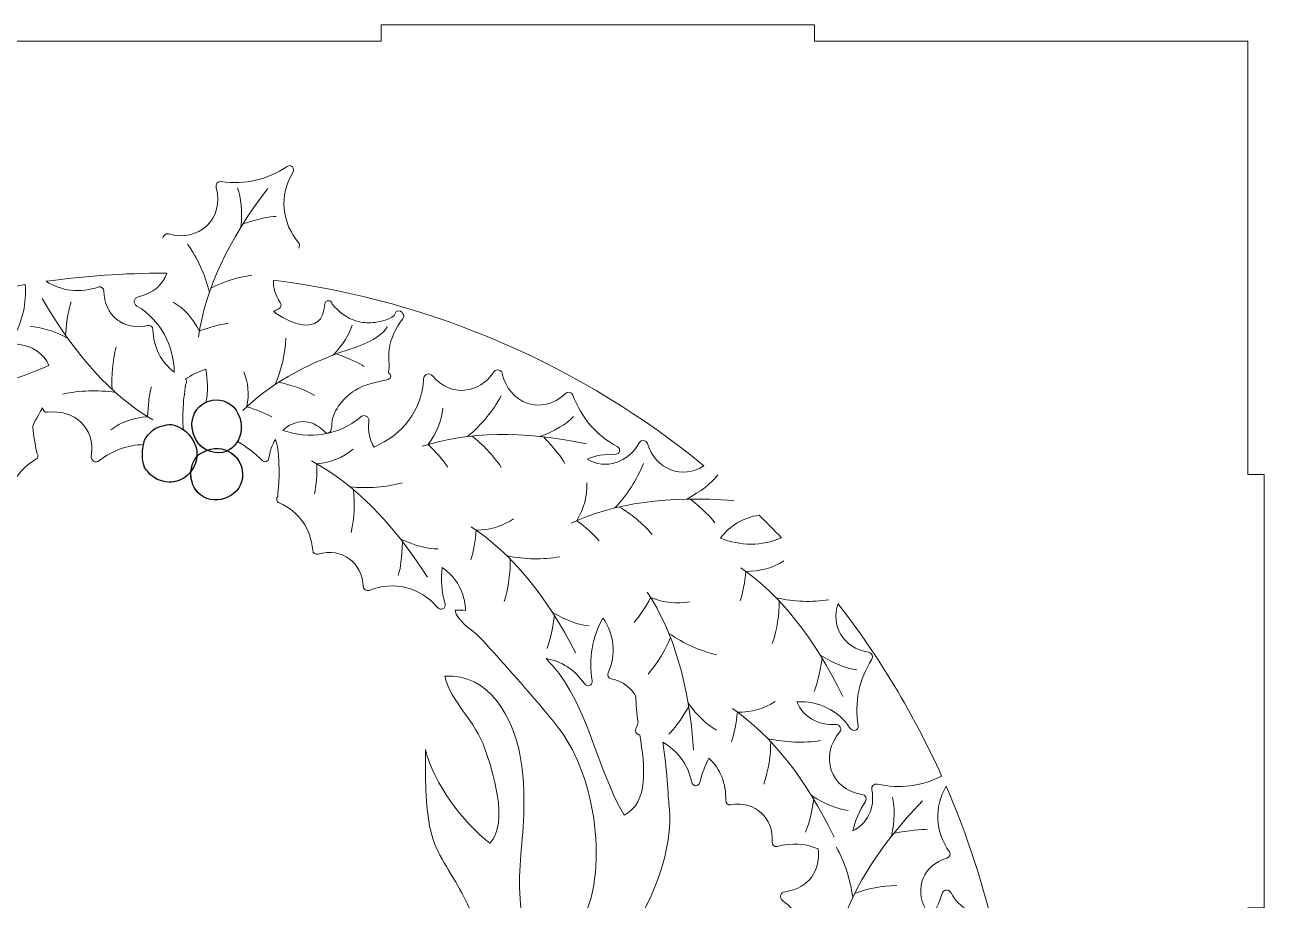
# Model space of a CAD drawing. Header units: millimetres. Extents: x -1983 to 1983, y -412 to 412.
# Drawn here: x 674.7 to 904, y 250.5 to 412.5 of the extents above; entities that cross this region are included whole.
import ezdxf

# ---------------------------------------------------------------- set-up
doc = ezdxf.new("R2010")
doc.units = ezdxf.units.MM
doc.header["$MEASUREMENT"] = 0
doc.layers.add('Camada 1', color=7, linetype='Continuous')

msp = doc.modelspace()

# ---------------------------------------------------------------- linework, layer by layer
at = {"layer": 'Camada 1', "color": 250, "lineweight": 9}
for points, knots in [([(499.9943, 249.1), (499.9943, 249.1), (499.9943, 168.9), (499.9943, 168.9), (499.9943, 168.9), (499.9943, 168.9), (496.9943, 168.9), (496.9943, 168.9), (496.9943, 168.9), (496.9943, 168.9), (496.9943, 88.7), (496.9943, 88.7), (496.9943, 88.7), (496.9943, 88.7), (499.9943, 88.7), (499.9943, 88.7), (499.9943, 88.7), (499.9943, 88.7), (499.9943, 8.5), (499.9943, 8.5), (499.9943, 8.5), (499.9943, 8.5), (580.1943, 8.5), (580.1943, 8.5), (580.1943, 8.5), (580.1943, 8.5), (580.1943, 5.5), (580.1943, 5.5), (580.1943, 5.5), (580.1943, 5.5), (660.3943, 5.5), (660.3943, 5.5), (660.3943, 5.5), (660.3943, 5.5), (660.3943, 8.5), (660.3943, 8.5), (660.3943, 8.5), (660.3943, 8.5), (740.5943, 8.5), (740.5943, 8.5), (740.5943, 8.5), (740.5943, 8.5), (740.5943, 5.5), (740.5943, 5.5), (740.5943, 5.5), (740.5943, 5.5), (820.7943, 5.5), (820.7943, 5.5), (820.7943, 5.5), (820.7943, 5.5), (820.7943, 8.5), (820.7943, 8.5), (820.7943, 8.5), (820.7943, 8.5), (900.9943, 8.5), (900.9943, 8.5), (900.9943, 8.5), (900.9943, 8.5), (900.9943, 88.7), (900.9943, 88.7), (900.9943, 88.7), (900.9943, 88.7), (903.9943, 88.7), (903.9943, 88.7), (903.9943, 88.7), (903.9943, 88.7), (903.9943, 168.9), (903.9943, 168.9), (903.9943, 168.9), (903.9943, 168.9), (900.9943, 168.9), (900.9943, 168.9), (900.9943, 168.9), (900.9943, 168.9), (900.9943, 249.1), (900.9943, 249.1), (900.9943, 249.1), (900.9943, 249.1), (903.9943, 249.1), (903.9943, 249.1), (903.9943, 249.1), (903.9943, 249.1), (903.9943, 329.3), (903.9943, 329.3), (903.9943, 329.3), (903.9943, 329.3), (900.9943, 329.3), (900.9943, 329.3), (900.9943, 329.3), (900.9943, 329.3), (900.9943, 409.5), (900.9943, 409.5), (900.9943, 409.5), (900.9943, 409.5), (820.7943, 409.5), (820.7943, 409.5), (820.7943, 409.5), (820.7943, 409.5), (820.7943, 412.5), (820.7943, 412.5), (820.7943, 412.5), (820.7943, 412.5), (740.5943, 412.5), (740.5943, 412.5), (740.5943, 412.5), (740.5943, 412.5), (740.5943, 409.5), (740.5943, 409.5), (740.5943, 409.5), (740.5943, 409.5), (660.3943, 409.5), (660.3943, 409.5), (660.3943, 409.5), (660.3943, 409.5), (660.3943, 412.5), (660.3943, 412.5), (660.3943, 412.5), (660.3943, 412.5), (580.1943, 412.5), (580.1943, 412.5), (580.1943, 412.5), (580.1943, 412.5), (580.1943, 409.5), (580.1943, 409.5), (580.1943, 409.5), (580.1943, 409.5), (499.9943, 409.5), (499.9943, 409.5), (499.9943, 409.5), (499.9943, 409.5), (499.9943, 329.3), (499.9943, 329.3), (499.9943, 329.3), (499.9943, 329.3), (496.9943, 329.3), (496.9943, 329.3), (496.9943, 329.3), (496.9943, 329.3), (496.9943, 249.1), (496.9943, 249.1), (496.9943, 249.1), (496.9943, 249.1), (499.9943, 249.1), (499.9943, 249.1)], [0, 0, 0, 0, 0.02702703, 0.02702703, 0.02702703, 0.02702703, 0.05405405, 0.05405405, 0.05405405, 0.05405405, 0.08108108, 0.08108108, 0.08108108, 0.08108108, 0.10810811, 0.10810811, 0.10810811, 0.10810811, 0.13513514, 0.13513514, 0.13513514, 0.13513514, 0.16216216, 0.16216216, 0.16216216, 0.16216216, 0.18918919, 0.18918919, 0.18918919, 0.18918919, 0.21621622, 0.21621622, 0.21621622, 0.21621622, 0.24324324, 0.24324324, 0.24324324, 0.24324324, 0.27027027, 0.27027027, 0.27027027, 0.27027027, 0.2972973, 0.2972973, 0.2972973, 0.2972973, 0.32432432, 0.32432432, 0.32432432, 0.32432432, 0.35135135, 0.35135135, 0.35135135, 0.35135135, 0.37837838, 0.37837838, 0.37837838, 0.37837838, 0.40540541, 0.40540541, 0.40540541, 0.40540541, 0.43243243, 0.43243243, 0.43243243, 0.43243243, 0.45945946, 0.45945946, 0.45945946, 0.45945946, 0.48648649, 0.48648649, 0.48648649, 0.48648649, 0.51351351, 0.51351351, 0.51351351, 0.51351351, 0.54054054, 0.54054054, 0.54054054, 0.54054054, 0.56756757, 0.56756757, 0.56756757, 0.56756757, 0.59459459, 0.59459459, 0.59459459, 0.59459459, 0.62162162, 0.62162162, 0.62162162, 0.62162162, 0.64864865, 0.64864865, 0.64864865, 0.64864865, 0.67567568, 0.67567568, 0.67567568, 0.67567568, 0.7027027, 0.7027027, 0.7027027, 0.7027027, 0.72972973, 0.72972973, 0.72972973, 0.72972973, 0.75675676, 0.75675676, 0.75675676, 0.75675676, 0.78378378, 0.78378378, 0.78378378, 0.78378378, 0.81081081, 0.81081081, 0.81081081, 0.81081081, 0.83783784, 0.83783784, 0.83783784, 0.83783784, 0.86486486, 0.86486486, 0.86486486, 0.86486486, 0.89189189, 0.89189189, 0.89189189, 0.89189189, 0.91891892, 0.91891892, 0.91891892, 0.91891892, 0.94594595, 0.94594595, 0.94594595, 0.94594595, 1, 1, 1, 1]), ([(700.239, 373.0439), (700.2949, 373.5064), (700.7874, 373.9539), (701.2488, 373.8174), (701.2488, 373.8174), (706.7768, 372.1861), (711.6971, 376.5965), (710.0774, 382.3494), (710.0774, 382.3494), (709.9053, 382.9587), (710.3251, 383.5632), (710.994, 383.4762), (710.994, 383.4762), (715.4866, 382.8931), (719.4513, 383.7941), (723.2328, 386.2908), (723.2328, 386.2908), (724.0034, 386.7998), (724.7264, 385.9102), (724.2872, 385.1934), (724.2872, 385.1934), (721.6928, 380.9605), (722.187, 375.8739), (725.3622, 372.106), (725.3622, 372.106), (725.5925, 371.8326), (725.5464, 371.4405), (725.343, 371.1751)], [0, 0, 0, 0, 0.125, 0.125, 0.125, 0.125, 0.25, 0.25, 0.25, 0.25, 0.375, 0.375, 0.375, 0.375, 0.5, 0.5, 0.5, 0.5, 0.625, 0.625, 0.625, 0.625, 0.75, 0.75, 0.75, 0.75, 1, 1, 1, 1]), ([(712.3599, 357.3022), (710.6954, 357.0509), (708.9033, 356.5604), (706.9831, 355.8311), (706.9831, 355.8311), (705.8121, 358.1783), (704.1867, 359.9631), (702.1067, 361.1857)], [0, 0, 0, 0, 0.33333333, 0.33333333, 0.33333333, 0.33333333, 1, 1, 1, 1]), ([(715.0139, 341.1017), (719.7437, 345.799), (726.174, 349.5341), (734.3053, 352.3049), (734.3053, 352.3049), (735.871, 352.8387), (740.157, 354.0739), (741.706, 356.5992)], [0, 0, 0, 0, 0.33333333, 0.33333333, 0.33333333, 0.33333333, 1, 1, 1, 1]), ([(720.4028, 339.9365), (719.0759, 340.6649), (717.5271, 341.2917), (715.7567, 341.8182), (715.7567, 341.8182), (716.2001, 344.135), (716.0119, 346.2976), (715.192, 348.3064)], [0, 0, 0, 0, 0.33333333, 0.33333333, 0.33333333, 0.33333333, 1, 1, 1, 1]), ([(698.0994, 345.5097), (697.689, 343.8771), (697.4501, 342.0346), (697.382, 339.9817), (697.382, 339.9817), (694.7647, 339.807), (692.491, 338.9961), (690.5604, 337.5489)], [0, 0, 0, 0, 0.33333333, 0.33333333, 0.33333333, 0.33333333, 1, 1, 1, 1]), ([(752.9675, 330.6449), (752.0169, 332.0342), (750.7954, 333.4343), (749.3033, 334.8457), (749.3033, 334.8457), (750.9069, 336.9215), (751.8066, 339.1616), (752.0022, 341.5664)], [0, 0, 0, 0, 0.33333333, 0.33333333, 0.33333333, 0.33333333, 1, 1, 1, 1]), ([(728.2503, 325.6923), (728.5883, 327.3414), (728.7458, 329.1927), (728.7233, 331.2465), (728.7233, 331.2465), (731.3303, 331.5366), (733.566, 332.4469), (735.4309, 333.9779)], [0, 0, 0, 0, 0.33333333, 0.33333333, 0.33333333, 0.33333333, 1, 1, 1, 1]), ([(780.9587, 317.0279), (779.8438, 318.2892), (778.4588, 319.5277), (776.8038, 320.7441), (776.8038, 320.7441), (778.1388, 323.002), (778.755, 325.336), (778.6522, 327.7466)], [0, 0, 0, 0, 0.33333333, 0.33333333, 0.33333333, 0.33333333, 1, 1, 1, 1]), ([(757.209, 313.4948), (757.6952, 315.1064), (758.0199, 316.9358), (758.1838, 318.9832), (758.1838, 318.9832), (760.8063, 319.0356), (763.1155, 319.7393), (765.1115, 321.0948)], [0, 0, 0, 0, 0.33333333, 0.33333333, 0.33333333, 0.33333333, 1, 1, 1, 1]), ([(807.009, 305.8856), (807.5314, 307.4859), (807.8973, 309.3075), (808.1073, 311.3507), (808.1073, 311.3507), (810.7303, 311.3439), (813.0547, 311.9955), (815.0808, 313.3057)], [0, 0, 0, 0, 0.33333333, 0.33333333, 0.33333333, 0.33333333, 1, 1, 1, 1]), ([(787.4013, 301.8803), (788.4858, 303.1677), (789.5083, 304.719), (790.4695, 306.5343), (790.4695, 306.5343), (792.8984, 305.544), (795.2975, 305.276), (797.6671, 305.7304)], [0, 0, 0, 0, 0.33333333, 0.33333333, 0.33333333, 0.33333333, 1, 1, 1, 1]), ([(805.4232, 279.8489), (805.9456, 281.4491), (806.3114, 283.2707), (806.5214, 285.3139), (806.5214, 285.3139), (809.1445, 285.3072), (811.4689, 285.9587), (813.4949, 287.2689)], [0, 0, 0, 0, 0.33333333, 0.33333333, 0.33333333, 0.33333333, 1, 1, 1, 1])]:
    msp.add_open_spline(points, degree=3, knots=knots, dxfattribs=at)
for points in [[(706.81, 354.6966), (708.0168, 363.4547), (712.2862, 372.634), (719.6186, 382.234)], [(714.6691, 375.0729), (714.9279, 378.051), (714.7111, 380.468), (714.0185, 382.3238)], [(715.0429, 375.673), (717.8844, 376.5672), (719.9237, 377.0288), (721.1609, 377.0576)], [(708.8432, 363.0445), (707.9915, 366.3313), (706.6388, 369.2877), (704.7849, 371.9143)], [(709.1092, 363.7923), (711.3586, 364.9542), (713.8904, 365.7456), (716.7052, 366.1663)], [(698.3618, 339.3842), (690.7476, 343.8768), (683.9263, 351.3573), (677.8988, 361.826)], [(682.1862, 355.0732), (682.4577, 358.0396), (682.8187, 360.0991), (683.2695, 361.2517)], [(682.5957, 354.4967), (679.9481, 355.8846), (677.6345, 356.6171), (675.6552, 356.6943)], [(731.7487, 351.3801), (733.5584, 353.3678), (734.722, 355.2139), (735.2395, 356.9184)], [(721.0218, 345.96), (722.2061, 348.7742), (722.852, 351.6256), (722.9596, 354.5146)], [(690.8575, 345.0149), (690.6536, 347.5384), (690.9003, 350.1795), (691.5982, 352.9386)], [(732.343, 351.6053), (734.8624, 350.6941), (736.5717, 349.9116), (737.4722, 349.2572)], [(721.6199, 346.3494), (723.8618, 345.9528), (726.1033, 345.1373), (728.345, 343.9024)], [(691.4448, 344.481), (688.0839, 344.9634), (684.8345, 344.8561), (681.696, 344.1592)], [(756.6073, 336.31), (759.1959, 338.5072), (761.2691, 341.0116), (762.8271, 343.8238)], [(769.9723, 336.299), (772.7663, 337.3619), (774.848, 338.609), (776.2176, 340.0401)], [(748.2064, 334.5079), (756.617, 337.2326), (766.7394, 337.3831), (778.5736, 334.959)], [(757.3963, 336.396), (759.4213, 334.8763), (761.2355, 332.9412), (762.8393, 330.59)], [(770.6753, 336.2236), (772.7168, 334.0544), (774.0199, 332.4191), (774.5842, 331.3178)], [(727.718, 331.8003), (735.523, 327.6478), (742.6675, 320.4755), (749.1509, 310.2828)], [(783.8711, 323.0991), (786.1686, 325.5991), (787.9166, 328.3403), (789.1155, 331.3234)], [(797.1351, 324.7385), (799.7765, 326.1383), (801.6884, 327.6329), (802.8707, 329.2222)], [(734.8531, 327.0135), (738.232, 326.6798), (741.4735, 326.9303), (744.5782, 327.765)], [(735.4633, 326.506), (735.7784, 323.9939), (735.6484, 321.3446), (735.0729, 318.5573)], [(775.757, 320.2735), (783.7668, 324.0158), (793.7932, 325.4152), (805.8361, 324.4709)], [(797.8421, 324.7505), (800.1359, 322.85), (801.6309, 321.3882), (802.3269, 320.3649)], [(784.6435, 323.2818), (786.8406, 322.0238), (788.8799, 320.3276), (790.7617, 318.1924)], [(757.2329, 319.6259), (764.6291, 314.7825), (771.0935, 306.9916), (776.6255, 296.2529)], [(744.5698, 316.84), (744.4294, 313.8644), (744.1596, 311.791), (743.7601, 310.6197)], [(744.1353, 317.3978), (746.8416, 316.128), (749.1852, 315.4983), (751.166, 315.5085)], [(763.9043, 314.2116), (767.239, 313.5728), (770.4899, 313.5282), (773.6576, 314.0778)], [(764.466, 313.6508), (764.552, 311.1205), (764.1821, 308.4939), (763.3561, 305.7703)], [(807.1711, 312.0146), (814.4562, 307.0058), (820.7435, 299.0713), (826.0322, 288.2106)], [(789.8507, 307.5009), (794.7248, 300.1249), (797.5763, 290.4112), (798.4044, 278.3598)], [(814.2678, 305.8781), (814.2966, 303.3465), (813.8677, 300.7289), (812.9806, 298.0246)], [(813.7188, 306.4514), (817.0383, 305.7376), (820.2873, 305.6197), (823.4666, 306.0978)], [(772.6581, 303.1986), (772.2484, 300.248), (771.7916, 298.2076), (771.2875, 297.0774)], [(772.276, 303.7935), (774.856, 302.2835), (777.1328, 301.4437), (779.1063, 301.2742)], [(794.127, 299.1503), (793.2041, 296.7927), (791.8245, 294.5272), (789.9877, 292.3532)], [(793.8333, 299.8876), (796.6425, 297.9807), (799.6101, 296.6526), (802.7365, 295.9031)], [(821.8537, 295.8473), (824.3989, 294.2796), (826.6562, 293.3887), (828.6255, 293.1748)], [(822.2223, 295.2439), (821.7462, 292.3034), (821.2435, 290.2738), (820.7141, 289.1552)], [(797.3959, 287.0063), (799.1672, 284.5982), (800.9254, 282.9256), (802.6706, 281.9885)], [(797.5113, 286.3087), (795.9668, 283.7615), (794.7395, 282.0687), (793.8291, 281.2304)], [(805.5852, 285.9778), (812.8704, 280.9691), (819.1576, 273.0345), (824.4463, 262.1738)], [(812.6819, 279.8413), (812.7108, 277.3097), (812.2819, 274.6921), (811.3948, 271.9878)], [(812.133, 280.4146), (815.4525, 279.7008), (818.7015, 279.583), (821.8807, 280.0611)], [(820.6364, 269.2071), (820.1603, 266.2666), (819.6577, 264.237), (819.1283, 263.1184)], [(820.2678, 269.8105), (822.8131, 268.2428), (825.0704, 267.3519), (827.0397, 267.138)], [(824.8798, 242.9993), (827.0855, 251.5606), (832.3818, 260.1882), (840.7692, 268.8816)], [(835.0293, 262.337), (835.6288, 265.2656), (835.6912, 267.6915), (835.2166, 269.6147)], [(835.4696, 262.8902), (838.3951, 263.4517), (840.4739, 263.6758), (841.7063, 263.5622)], [(827.8593, 251.0581), (827.391, 254.421), (826.3872, 257.5133), (824.8475, 260.3356)], [(828.2095, 251.7704), (830.5775, 252.666), (833.1835, 253.161), (836.0279, 253.2554)]]:
    msp.add_open_spline(points, degree=3, dxfattribs=at)
at = {"layer": 'Camada 1', "color": 250, "lineweight": 20}
for points, knots in [([(689.3156, 363.2469), (689.2951, 358.8076), (692.9318, 355.7676), (697.3853, 356.8598), (697.3853, 356.8598), (697.8876, 356.9829), (698.3505, 356.6234), (698.3685, 356.1104), (698.3685, 356.1104), (698.484, 352.8148), (699.8818, 350.1062), (702.3273, 348.2284), (702.3273, 348.2284), (702.2108, 353.2104), (699.8506, 357.7734), (695.4283, 360.4605), (695.4283, 360.4605), (694.639, 360.939), (694.7936, 361.9801), (695.7062, 362.1781), (695.7062, 362.1781), (698.4186, 362.7686), (700.2117, 364.4436), (700.9468, 366.5407), (700.9468, 366.5407), (700.7961, 366.5411), (700.6452, 366.5413), (700.4943, 366.5413), (700.4943, 366.5413), (693.0656, 366.5413), (685.7571, 366.0273), (678.6023, 365.0331), (678.6023, 365.0331), (681.435, 363.2191), (684.958, 362.8209), (688.3385, 363.992), (688.3385, 363.992), (688.8168, 364.1571), (689.3181, 363.7228), (689.3156, 363.2469)], [0, 0, 0, 0, 0.09090909, 0.09090909, 0.09090909, 0.09090909, 0.18181818, 0.18181818, 0.18181818, 0.18181818, 0.27272727, 0.27272727, 0.27272727, 0.27272727, 0.36363636, 0.36363636, 0.36363636, 0.36363636, 0.45454545, 0.45454545, 0.45454545, 0.45454545, 0.54545455, 0.54545455, 0.54545455, 0.54545455, 0.63636364, 0.63636364, 0.63636364, 0.63636364, 0.72727273, 0.72727273, 0.72727273, 0.72727273, 0.81818182, 0.81818182, 0.81818182, 0.81818182, 1, 1, 1, 1]), ([(762.9986, 348.0549), (764.1401, 342.406), (770.3388, 340.1173), (774.6672, 344.2382), (774.6672, 344.2382), (775.126, 344.6749), (775.8561, 344.5865), (776.092, 343.954), (776.092, 343.954), (777.6759, 339.7102), (780.3254, 336.6256), (784.3006, 334.4497), (784.3006, 334.4497), (785.1104, 334.0067), (784.6617, 332.9516), (783.8231, 333.0048), (783.8231, 333.0048), (781.9913, 333.121), (780.2532, 332.8096), (778.6971, 332.1402), (778.6971, 332.1402), (782.1834, 330.0656), (786.3314, 331.4422), (788.4061, 335.2135), (788.4061, 335.2135), (788.7049, 335.7563), (789.7143, 335.6433), (789.8891, 335.051), (789.8891, 335.051), (791.3227, 330.195), (796.4167, 328.2646), (800.3124, 330.907), (800.3124, 330.907), (778.0358, 349.1599), (750.6681, 361.4299), (720.6633, 365.2629), (720.6633, 365.2629), (720.6055, 363.8959), (721.01, 362.4535), (721.9478, 361.1039), (721.9478, 361.1039), (722.2432, 360.6787), (722.0732, 360.1185), (721.6013, 359.9172), (721.6013, 359.9172), (721.2867, 359.7837), (720.983, 359.6393), (720.6901, 359.4847), (720.6901, 359.4847), (723.1262, 357.4803), (729.7907, 354.3806), (730.1544, 360.797), (730.1544, 360.797), (730.1737, 361.136), (730.4709, 361.505), (730.861, 361.4541), (730.861, 361.4541), (731.1951, 361.4559), (731.5188, 361.2415), (731.5158, 360.8098), (731.5158, 360.8098), (732.7707, 359.3857), (734.2347, 358.1958), (736.1046, 357.6657), (736.1046, 357.6657), (737.0684, 357.3923), (738.093, 357.2957), (739.0913, 357.3902), (739.0913, 357.3902), (739.7956, 357.457), (743.0087, 358.0091), (743.1882, 359.0831), (743.1882, 359.0831), (743.2935, 359.7113), (744.195, 359.7324), (744.483, 359.2525), (744.483, 359.2525), (744.6449, 358.9818), (745.0378, 358.5909), (744.6376, 358.1039), (744.6376, 358.1039), (743.2783, 356.4496), (742.406, 354.5476), (742.0757, 352.4316), (742.0757, 352.4316), (741.8508, 350.9941), (742.2279, 349.4916), (741.979, 348.0965), (741.979, 348.0965), (742.5435, 347.8965), (742.5023, 347.0565), (741.9278, 346.8859), (741.9278, 346.8859), (739.7329, 346.2341), (737.7066, 346.1816), (735.7107, 344.8455), (735.7107, 344.8455), (733.6024, 343.4341), (731.2961, 340.8202), (731.4641, 338.132), (731.4641, 338.132), (731.473, 337.9946), (731.4257, 337.8861), (731.3533, 337.8007), (731.3533, 337.8007), (731.4568, 337.1956), (730.7011, 336.6012), (730.1763, 337.1571), (730.1763, 337.1571), (727.5643, 339.9242), (724.5103, 339.4234), (722.3963, 337.4589), (722.3963, 337.4589), (727.3221, 335.7344), (732.6538, 336.4452), (736.768, 339.9212), (736.768, 339.9212), (737.4727, 340.5172), (738.4105, 340.0399), (738.3089, 339.1118), (738.3089, 339.1118), (738.106, 337.2587), (738.4983, 335.6433), (739.3094, 334.3692), (739.3094, 334.3692), (744.5139, 336.6067), (748.1259, 341.1927), (748.4694, 346.9581), (748.4694, 346.9581), (748.5239, 347.8797), (749.5165, 348.2292), (750.1182, 347.516), (750.1182, 347.516), (753.4964, 343.5095), (758.7599, 344.2067), (761.5358, 348.3467), (761.5358, 348.3467), (761.8809, 348.8613), (762.8763, 348.6607), (762.9986, 348.0549)], [0, 0, 0, 0, 0.02777778, 0.02777778, 0.02777778, 0.02777778, 0.05555556, 0.05555556, 0.05555556, 0.05555556, 0.08333333, 0.08333333, 0.08333333, 0.08333333, 0.11111111, 0.11111111, 0.11111111, 0.11111111, 0.13888889, 0.13888889, 0.13888889, 0.13888889, 0.16666667, 0.16666667, 0.16666667, 0.16666667, 0.19444444, 0.19444444, 0.19444444, 0.19444444, 0.22222222, 0.22222222, 0.22222222, 0.22222222, 0.25, 0.25, 0.25, 0.25, 0.27777778, 0.27777778, 0.27777778, 0.27777778, 0.30555556, 0.30555556, 0.30555556, 0.30555556, 0.33333333, 0.33333333, 0.33333333, 0.33333333, 0.36111111, 0.36111111, 0.36111111, 0.36111111, 0.38888889, 0.38888889, 0.38888889, 0.38888889, 0.41666667, 0.41666667, 0.41666667, 0.41666667, 0.44444444, 0.44444444, 0.44444444, 0.44444444, 0.47222222, 0.47222222, 0.47222222, 0.47222222, 0.5, 0.5, 0.5, 0.5, 0.52777778, 0.52777778, 0.52777778, 0.52777778, 0.55555556, 0.55555556, 0.55555556, 0.55555556, 0.58333333, 0.58333333, 0.58333333, 0.58333333, 0.61111111, 0.61111111, 0.61111111, 0.61111111, 0.63888889, 0.63888889, 0.63888889, 0.63888889, 0.66666667, 0.66666667, 0.66666667, 0.66666667, 0.69444444, 0.69444444, 0.69444444, 0.69444444, 0.72222222, 0.72222222, 0.72222222, 0.72222222, 0.75, 0.75, 0.75, 0.75, 0.77777778, 0.77777778, 0.77777778, 0.77777778, 0.80555556, 0.80555556, 0.80555556, 0.80555556, 0.83333333, 0.83333333, 0.83333333, 0.83333333, 0.86111111, 0.86111111, 0.86111111, 0.86111111, 0.88888889, 0.88888889, 0.88888889, 0.88888889, 0.91666667, 0.91666667, 0.91666667, 0.91666667, 0.94444444, 0.94444444, 0.94444444, 0.94444444, 1, 1, 1, 1]), ([(672.5734, 354.6567), (674.2914, 357.8333), (675.0091, 361.036), (674.7349, 364.4464), (674.7349, 364.4464), (660.673, 362.1346), (647.238, 357.9617), (634.6913, 352.1884), (634.6913, 352.1884), (637.8771, 348.3878), (643.1597, 348.2444), (646.1036, 352.5596), (646.1036, 352.5596), (646.6296, 353.3306), (647.6526, 353.0836), (647.8005, 352.1727), (647.8005, 352.1727), (648.7286, 346.4718), (652.7879, 342.2768), (658.1933, 340.5805), (658.1933, 340.5805), (658.8706, 341.9305), (659.0966, 343.5775), (658.7061, 345.3999), (658.7061, 345.3999), (658.5107, 346.313), (659.3948, 346.8832), (660.1567, 346.3617), (660.1567, 346.3617), (664.2232, 343.5821), (673.904, 347.1581), (679.1423, 349.4853), (679.1423, 349.4853), (678.1999, 351.5569), (676.1668, 353.131), (673.2966, 353.3964), (673.2966, 353.3964), (672.6653, 353.4548), (672.2521, 354.0628), (672.5734, 354.6567)], [0, 0, 0, 0, 0.09090909, 0.09090909, 0.09090909, 0.09090909, 0.18181818, 0.18181818, 0.18181818, 0.18181818, 0.27272727, 0.27272727, 0.27272727, 0.27272727, 0.36363636, 0.36363636, 0.36363636, 0.36363636, 0.45454545, 0.45454545, 0.45454545, 0.45454545, 0.54545455, 0.54545455, 0.54545455, 0.54545455, 0.63636364, 0.63636364, 0.63636364, 0.63636364, 0.72727273, 0.72727273, 0.72727273, 0.72727273, 0.81818182, 0.81818182, 0.81818182, 0.81818182, 1, 1, 1, 1]), ([(708.4057, 333.7754), (706.9048, 334.4797), (705.9903, 335.8985), (705.7272, 337.4149), (705.7272, 337.4149), (705.6476, 337.5189), (705.6225, 337.6668), (705.6606, 337.7914), (705.6606, 337.7914), (705.5894, 338.2111), (705.5742, 338.6481), (705.6308, 339.0972), (705.6308, 339.0972), (705.8546, 340.8683), (706.8922, 342.0916), (708.1939, 342.6859), (708.1939, 342.6859), (708.6187, 344.6611), (708.5087, 346.708), (708.1535, 348.809), (708.1535, 348.809), (706.8958, 348.3335), (705.2559, 347.6409), (704.4264, 346.9137), (704.4264, 346.9137), (704.4264, 346.9137), (704.4617, 346.8538), (704.4617, 346.8538), (704.4617, 346.8538), (704.7058, 346.5743), (704.6384, 346.184), (704.4114, 345.9107), (704.4114, 345.9107), (704.2358, 344.3084), (703.9698, 342.722), (703.9447, 341.102), (703.9447, 341.102), (703.9353, 340.5093), (703.8726, 339.0199), (703.9696, 337.6127), (703.9696, 337.6127), (705.2977, 336.6909), (706.3002, 335.239), (706.4743, 333.6699), (706.4743, 333.6699), (706.5143, 333.3089), (706.5197, 332.9577), (706.4942, 332.6185)], [0, 0, 0, 0, 0.07692308, 0.07692308, 0.07692308, 0.07692308, 0.15384615, 0.15384615, 0.15384615, 0.15384615, 0.23076923, 0.23076923, 0.23076923, 0.23076923, 0.30769231, 0.30769231, 0.30769231, 0.30769231, 0.38461538, 0.38461538, 0.38461538, 0.38461538, 0.46153846, 0.46153846, 0.46153846, 0.46153846, 0.53846154, 0.53846154, 0.53846154, 0.53846154, 0.61538462, 0.61538462, 0.61538462, 0.61538462, 0.69230769, 0.69230769, 0.69230769, 0.69230769, 0.76923077, 0.76923077, 0.76923077, 0.76923077, 0.84615385, 0.84615385, 0.84615385, 0.84615385, 1, 1, 1, 1]), ([(705.4111, 329.8161), (703.8714, 327.8644), (700.9832, 327.1442), (698.5146, 328.7835), (698.5146, 328.7835), (698.0458, 329.0949), (697.6693, 329.4706), (697.3615, 329.8812), (697.3615, 329.8812), (696.7966, 330.3561), (696.5304, 331.2553), (696.4503, 332.2278), (696.4503, 332.2278), (696.4274, 332.4449), (696.4179, 332.6623), (696.4219, 332.8802), (696.4219, 332.8802), (696.4195, 333.5837), (696.4978, 334.2809), (696.6171, 334.8402), (696.6171, 334.8402), (693.7448, 334.7325), (690.9296, 333.7689), (688.4774, 331.873), (688.4774, 331.873), (687.7473, 331.3081), (686.8314, 331.8258), (686.9728, 332.7484), (686.9728, 332.7484), (687.769, 337.9279), (683.7819, 341.4345), (678.838, 340.8024), (678.838, 340.8024), (678.3944, 340.746), (678.0092, 341.1888), (677.9698, 341.624), (677.9698, 341.624), (676.9308, 339.892), (676.1094, 338.429), (676.1374, 338.0537), (676.1374, 338.0537), (676.2575, 336.4381), (676.616, 334.8698), (676.8845, 333.2805), (676.8845, 333.2805), (677.1274, 333.021), (677.2176, 332.6354), (676.9902, 332.342), (676.9902, 332.342), (676.944, 332.2248), (676.8363, 332.1408), (676.7121, 332.1071), (676.7121, 332.1071), (673.2443, 330.0767), (671.3536, 326.7971), (671.449, 322.7445), (671.449, 322.7445), (671.4607, 322.2314), (671.0201, 321.8454), (670.5112, 321.9393), (670.5112, 321.9393), (666.0017, 322.7686), (662.5488, 319.5213), (662.829, 315.0907), (662.829, 315.0907), (662.8592, 314.616), (662.3843, 314.1529), (661.8972, 314.29), (661.8972, 314.29), (657.1555, 315.6268), (652.3183, 313.9788), (649.5323, 309.8693), (649.5323, 309.8693), (649.0606, 309.1741), (647.952, 309.4652), (648.0979, 310.3773), (648.0979, 310.3773), (648.4778, 312.7566), (648.4253, 314.9969), (647.9344, 317.1531), (647.9344, 317.1531), (645.2944, 314.8357), (644.0635, 311.6697), (644.5071, 308.0353), (644.5071, 308.0353), (644.5692, 307.5257), (644.1681, 307.0983), (643.6527, 307.1415), (643.6527, 307.1415), (641.604, 307.3139), (639.8475, 306.6918), (638.5967, 305.5578), (638.5967, 305.5578), (641.1853, 306.3852), (643.7876, 306.5268), (646.2286, 307.9341), (646.2286, 307.9341), (634.7053, 297.6833), (622.9777, 286.5014), (620.0624, 270.9141), (620.0624, 270.9141), (618.5189, 262.632), (620.2478, 239.743), (628.4733, 235.1611), (628.4733, 235.1611), (634.7276, 241.4472), (631.8182, 256.8092), (631.8324, 264.8939), (631.8324, 264.8939), (631.8466, 273.7612), (635.0154, 285.0084), (644.0921, 288.7827), (644.0921, 288.7827), (642.8834, 281.6499), (634.8043, 270.0978), (636.8558, 263.0876), (636.8558, 263.0876), (639.6353, 253.5854), (646.074, 273.7612), (647.084, 276.4648), (647.084, 276.4648), (652.5285, 271.1104), (650.4938, 260.9373), (646.2754, 255.3819), (646.2754, 255.3819), (641.7432, 249.413), (639.0144, 244.143), (637.4292, 236.7712), (637.4292, 236.7712), (635.6059, 228.293), (637.2465, 216.2449), (649.754, 217.1679), (649.754, 217.1679), (656.2288, 217.648), (653.4986, 220.7298), (654.2209, 226.1214), (654.2209, 226.1214), (654.8869, 231.0786), (657.3855, 236.1289), (660.8239, 239.5402), (660.8239, 239.5402), (661.7832, 232.1681), (656.3718, 226.1506), (662.1879, 220.1077), (662.1879, 220.1077), (665.6039, 216.5656), (670.1113, 213.8463), (673.8932, 210.4389), (673.8932, 210.4389), (677.4363, 208.7183), (681.0399, 207.2011), (683.195, 203.7655), (683.195, 203.7655), (684.6682, 201.4189), (684.3468, 199.814), (687.2927, 199.2568), (687.2927, 199.2568), (689.6276, 198.8132), (692.439, 199.6712), (694.699, 199.899), (694.699, 199.899), (697.3828, 200.1666), (700.0555, 200.3342), (702.7379, 199.9721), (702.7379, 199.9721), (705.3829, 199.6142), (708.0732, 198.5121), (710.8016, 198.931), (710.8016, 198.931), (715.0249, 199.5862), (717.586, 205.9858), (721.0411, 208.6649), (721.0411, 208.6649), (723.8407, 210.845), (726.8667, 213.5321), (730.1126, 215.1186), (730.1126, 215.1186), (733.631, 216.8348), (736.0718, 217.2904), (738.2592, 220.8161), (738.2592, 220.8161), (740.3328, 224.1539), (740.5299, 227.8704), (740.1106, 231.787), (740.1106, 231.787), (739.7425, 235.2591), (737.3773, 237.7554), (736.9418, 241.0768), (736.9418, 241.0768), (741.9919, 241.191), (744.3396, 231.8833), (745.2675, 228.2611), (745.2675, 228.2611), (745.7042, 226.5518), (745.933, 221.7104), (747.261, 220.5882), (747.261, 220.5882), (749.325, 218.8356), (751.9715, 221.0836), (753.9816, 222.1283), (753.9816, 222.1283), (758.0793, 224.2669), (763.4406, 228.2244), (762.5874, 233.6399), (762.5874, 233.6399), (761.6535, 239.5402), (758.266, 246.5178), (755.5016, 251.8976), (755.5016, 251.8976), (753.5694, 255.646), (750.7136, 259.1151), (749.7656, 263.3321), (749.7656, 263.3321), (748.6952, 268.1136), (748.8367, 273.4319), (748.8002, 278.3845), (748.8002, 278.3845), (750.4091, 272.1146), (755.5893, 264.9819), (760.7272, 261.0629), (760.7272, 261.0629), (764.301, 264.8525), (761.2133, 274.4929), (759.747, 278.735), (759.747, 278.735), (758.1207, 283.4549), (753.4893, 287.2698), (752.3849, 291.9459), (752.3849, 291.9459), (760.6033, 292.6565), (765.0043, 284.0935), (766.2733, 277.5191), (766.2733, 277.5191), (767.3817, 271.764), (767.1006, 265.5272), (766.5208, 259.8066), (766.5208, 259.8066), (766.0252, 254.8991), (765.9745, 248.673), (767.5089, 244.0251), (767.5089, 244.0251), (769.7964, 237.0884), (774.8161, 241.5002), (777.4065, 245.9574), (777.4065, 245.9574), (783.0038, 255.5862), (780.2236, 273.5135), (773.6796, 282.0446), (773.6796, 282.0446), (770.6518, 285.9926), (767.1821, 289.8473), (763.8699, 293.6207), (763.8699, 293.6207), (762.2415, 295.4715), (760.5193, 297.3705), (758.809, 299.1751), (758.809, 299.1751), (757.4525, 300.6154), (754.481, 302.2535), (754.3248, 304.1924), (754.3248, 304.1924), (754.9642, 304.2258), (755.598, 304.2112), (756.225, 304.1532), (756.225, 304.1532), (756.0798, 307.4693), (754.5563, 310.214), (751.8977, 312.1064), (751.8977, 312.1064), (751.6285, 309.9121), (751.8037, 307.6779), (752.4239, 305.3493), (752.4239, 305.3493), (752.6616, 304.4571), (751.5883, 304.0544), (751.0485, 304.6983), (751.0485, 304.6983), (747.8592, 308.5027), (742.8794, 309.6508), (738.2981, 307.8383), (738.2981, 307.8383), (737.8275, 307.6525), (737.308, 308.0651), (737.2895, 308.5402), (737.2895, 308.5402), (737.1179, 312.9763), (733.3529, 315.8558), (728.9511, 314.572), (728.9511, 314.572), (728.4545, 314.4271), (727.9763, 314.7663), (727.9362, 315.2781), (727.9362, 315.2781), (727.6189, 319.3188), (725.4045, 322.3895), (721.7482, 324.0569), (721.7482, 324.0569), (721.6212, 324.0776), (721.5054, 324.1503), (721.4476, 324.262), (721.4476, 324.262), (721.1918, 324.5308), (721.2421, 324.9233), (721.4571, 325.2063), (721.4571, 325.2063), (721.5632, 326.8148), (721.76, 328.4115), (721.7152, 330.0307), (721.7152, 330.0307), (721.6886, 330.9886), (721.7001, 334.2919), (721.0297, 335.7744), (721.0297, 335.7744), (720.4071, 334.7538), (719.9858, 333.573), (719.8513, 332.3439), (719.8513, 332.3439), (719.788, 331.7647), (719.1186, 331.3811), (718.6514, 331.8471), (718.6514, 331.8471), (717.2113, 333.2813), (715.6722, 334.4881), (714.01, 335.3987), (714.01, 335.3987), (713.5745, 334.6532), (712.9511, 334.0456), (712.1792, 333.6815)], [0, 0, 0, 0, 0.01204819, 0.01204819, 0.01204819, 0.01204819, 0.02409639, 0.02409639, 0.02409639, 0.02409639, 0.03614458, 0.03614458, 0.03614458, 0.03614458, 0.04819277, 0.04819277, 0.04819277, 0.04819277, 0.06024096, 0.06024096, 0.06024096, 0.06024096, 0.07228916, 0.07228916, 0.07228916, 0.07228916, 0.08433735, 0.08433735, 0.08433735, 0.08433735, 0.09638554, 0.09638554, 0.09638554, 0.09638554, 0.10843373, 0.10843373, 0.10843373, 0.10843373, 0.12048193, 0.12048193, 0.12048193, 0.12048193, 0.13253012, 0.13253012, 0.13253012, 0.13253012, 0.14457831, 0.14457831, 0.14457831, 0.14457831, 0.15662651, 0.15662651, 0.15662651, 0.15662651, 0.1686747, 0.1686747, 0.1686747, 0.1686747, 0.18072289, 0.18072289, 0.18072289, 0.18072289, 0.19277108, 0.19277108, 0.19277108, 0.19277108, 0.20481928, 0.20481928, 0.20481928, 0.20481928, 0.21686747, 0.21686747, 0.21686747, 0.21686747, 0.22891566, 0.22891566, 0.22891566, 0.22891566, 0.24096386, 0.24096386, 0.24096386, 0.24096386, 0.25301205, 0.25301205, 0.25301205, 0.25301205, 0.26506024, 0.26506024, 0.26506024, 0.26506024, 0.27710843, 0.27710843, 0.27710843, 0.27710843, 0.28915663, 0.28915663, 0.28915663, 0.28915663, 0.30120482, 0.30120482, 0.30120482, 0.30120482, 0.31325301, 0.31325301, 0.31325301, 0.31325301, 0.3253012, 0.3253012, 0.3253012, 0.3253012, 0.3373494, 0.3373494, 0.3373494, 0.3373494, 0.34939759, 0.34939759, 0.34939759, 0.34939759, 0.36144578, 0.36144578, 0.36144578, 0.36144578, 0.37349398, 0.37349398, 0.37349398, 0.37349398, 0.38554217, 0.38554217, 0.38554217, 0.38554217, 0.39759036, 0.39759036, 0.39759036, 0.39759036, 0.40963855, 0.40963855, 0.40963855, 0.40963855, 0.42168675, 0.42168675, 0.42168675, 0.42168675, 0.43373494, 0.43373494, 0.43373494, 0.43373494, 0.44578313, 0.44578313, 0.44578313, 0.44578313, 0.45783133, 0.45783133, 0.45783133, 0.45783133, 0.46987952, 0.46987952, 0.46987952, 0.46987952, 0.48192771, 0.48192771, 0.48192771, 0.48192771, 0.4939759, 0.4939759, 0.4939759, 0.4939759, 0.5060241, 0.5060241, 0.5060241, 0.5060241, 0.51807229, 0.51807229, 0.51807229, 0.51807229, 0.53012048, 0.53012048, 0.53012048, 0.53012048, 0.54216867, 0.54216867, 0.54216867, 0.54216867, 0.55421687, 0.55421687, 0.55421687, 0.55421687, 0.56626506, 0.56626506, 0.56626506, 0.56626506, 0.57831325, 0.57831325, 0.57831325, 0.57831325, 0.59036145, 0.59036145, 0.59036145, 0.59036145, 0.60240964, 0.60240964, 0.60240964, 0.60240964, 0.61445783, 0.61445783, 0.61445783, 0.61445783, 0.62650602, 0.62650602, 0.62650602, 0.62650602, 0.63855422, 0.63855422, 0.63855422, 0.63855422, 0.65060241, 0.65060241, 0.65060241, 0.65060241, 0.6626506, 0.6626506, 0.6626506, 0.6626506, 0.6746988, 0.6746988, 0.6746988, 0.6746988, 0.68674699, 0.68674699, 0.68674699, 0.68674699, 0.69879518, 0.69879518, 0.69879518, 0.69879518, 0.71084337, 0.71084337, 0.71084337, 0.71084337, 0.72289157, 0.72289157, 0.72289157, 0.72289157, 0.73493976, 0.73493976, 0.73493976, 0.73493976, 0.74698795, 0.74698795, 0.74698795, 0.74698795, 0.75903614, 0.75903614, 0.75903614, 0.75903614, 0.77108434, 0.77108434, 0.77108434, 0.77108434, 0.78313253, 0.78313253, 0.78313253, 0.78313253, 0.79518072, 0.79518072, 0.79518072, 0.79518072, 0.80722892, 0.80722892, 0.80722892, 0.80722892, 0.81927711, 0.81927711, 0.81927711, 0.81927711, 0.8313253, 0.8313253, 0.8313253, 0.8313253, 0.84337349, 0.84337349, 0.84337349, 0.84337349, 0.85542169, 0.85542169, 0.85542169, 0.85542169, 0.86746988, 0.86746988, 0.86746988, 0.86746988, 0.87951807, 0.87951807, 0.87951807, 0.87951807, 0.89156627, 0.89156627, 0.89156627, 0.89156627, 0.90361446, 0.90361446, 0.90361446, 0.90361446, 0.91566265, 0.91566265, 0.91566265, 0.91566265, 0.92771084, 0.92771084, 0.92771084, 0.92771084, 0.93975904, 0.93975904, 0.93975904, 0.93975904, 0.95180723, 0.95180723, 0.95180723, 0.95180723, 0.96385542, 0.96385542, 0.96385542, 0.96385542, 0.97590361, 0.97590361, 0.97590361, 0.97590361, 1, 1, 1, 1]), ([(712.1792, 333.6815), (713.9713, 332.8376), (715.2355, 330.8965), (714.9219, 328.6034), (714.9219, 328.6034), (714.404, 324.8207), (709.3017, 323.2204), (706.6755, 325.9729), (706.6755, 325.9729), (705.7381, 326.9556), (705.3233, 328.4257), (705.4113, 329.8161)], [0, 0, 0, 0, 0.25, 0.25, 0.25, 0.25, 0.5, 0.5, 0.5, 0.5, 1, 1, 1, 1]), ([(706.4944, 332.6185), (706.8439, 333.0025), (707.2764, 333.2995), (707.7902, 333.4695), (707.7902, 333.4695), (707.9933, 333.5882), (708.1988, 333.6902), (708.4055, 333.7756)], [0, 0, 0, 0, 0.33333333, 0.33333333, 0.33333333, 0.33333333, 1, 1, 1, 1]), ([(803.3875, 317.5239), (807.0565, 316.0563), (811.0518, 316.0005), (814.6669, 317.5807), (814.6669, 317.5807), (813.3157, 319.0001), (811.9383, 320.3946), (810.5355, 321.7626), (810.5355, 321.7626), (807.6063, 321.3326), (805.0994, 319.8016), (803.3875, 317.5239)], [0, 0, 0, 0, 0.25, 0.25, 0.25, 0.25, 0.5, 0.5, 0.5, 0.5, 1, 1, 1, 1]), ([(832.4046, 272.0109), (836.6347, 271.0877), (840.5022, 271.5561), (844.3125, 273.4893), (844.3125, 273.4893), (839.1798, 284.9075), (832.7273, 295.604), (825.1494, 305.3846), (825.1494, 305.3846), (823.7742, 301.4678), (825.9644, 297.1642), (830.7586, 296.4102), (830.7586, 296.4102), (831.3842, 296.3122), (831.7585, 295.6784), (831.4, 295.1066), (831.4, 295.1066), (828.9953, 291.2673), (828.1596, 287.2881), (828.8509, 282.81), (828.8509, 282.81), (828.9919, 281.8971), (827.8819, 281.6113), (827.4137, 282.3098), (827.4137, 282.3098), (825.124, 285.7255), (821.4182, 287.4601), (817.5146, 287.2088), (817.5146, 287.2088), (818.6084, 284.4897), (821.4375, 282.8074), (824.8347, 283.0232), (824.8347, 283.0232), (825.4535, 283.0624), (825.8997, 282.1497), (825.4932, 281.6843), (825.4932, 281.6843), (821.7042, 277.3416), (823.6592, 271.0299), (829.5627, 270.1016), (829.5627, 270.1016), (830.1885, 270.0036), (830.563, 269.3701), (830.2044, 268.7981), (830.2044, 268.7981), (829.0945, 267.0259), (828.3186, 265.2241), (827.8733, 263.3568), (827.8733, 263.3568), (830.4393, 264.6139), (832.0656, 267.4497), (831.3939, 270.9666), (831.3939, 270.9666), (831.2752, 271.5894), (831.7451, 272.1549), (832.4046, 272.0109)], [0, 0, 0, 0, 0.06666667, 0.06666667, 0.06666667, 0.06666667, 0.13333333, 0.13333333, 0.13333333, 0.13333333, 0.2, 0.2, 0.2, 0.2, 0.26666667, 0.26666667, 0.26666667, 0.26666667, 0.33333333, 0.33333333, 0.33333333, 0.33333333, 0.4, 0.4, 0.4, 0.4, 0.46666667, 0.46666667, 0.46666667, 0.46666667, 0.53333333, 0.53333333, 0.53333333, 0.53333333, 0.6, 0.6, 0.6, 0.6, 0.66666667, 0.66666667, 0.66666667, 0.66666667, 0.73333333, 0.73333333, 0.73333333, 0.73333333, 0.8, 0.8, 0.8, 0.8, 0.86666667, 0.86666667, 0.86666667, 0.86666667, 1, 1, 1, 1]), ([(779.6337, 291.1093), (779.7828, 290.1983), (778.6756, 289.9023), (778.2011, 290.5959), (778.2011, 290.5959), (776.4559, 293.1482), (773.919, 294.7429), (771.109, 295.2553), (771.109, 295.2553), (771.5247, 294.8143), (771.9257, 294.3741), (772.3114, 293.9383), (772.3114, 293.9383), (779.0428, 286.3304), (780.407, 274.8225), (785.5876, 266.2877), (785.5876, 266.2877), (790.1989, 268.5881), (789.3684, 275.2132), (788.4866, 281.1212), (788.4866, 281.1212), (788.4168, 281.1305), (788.3466, 281.1389), (788.2766, 281.1466), (788.2766, 281.1466), (787.774, 281.203), (787.509, 281.8113), (787.7155, 282.2394), (787.7155, 282.2394), (787.8953, 282.612), (788.0409, 282.9873), (788.1539, 283.3624), (788.1539, 283.3624), (787.8955, 285.1725), (787.7034, 286.842), (787.7561, 288.2036), (787.7561, 288.2036), (786.914, 289.8023), (785.3372, 291.03), (783.179, 291.4771), (783.179, 291.4771), (782.6723, 291.5822), (782.4094, 292.1053), (782.6135, 292.5764), (782.6135, 292.5764), (784.141, 296.0923), (783.7625, 299.6382), (781.6467, 302.7077), (781.6467, 302.7077), (779.6077, 299.0706), (778.947, 295.3034), (779.6337, 291.1093)], [0, 0, 0, 0, 0.07142857, 0.07142857, 0.07142857, 0.07142857, 0.14285714, 0.14285714, 0.14285714, 0.14285714, 0.21428571, 0.21428571, 0.21428571, 0.21428571, 0.28571429, 0.28571429, 0.28571429, 0.28571429, 0.35714286, 0.35714286, 0.35714286, 0.35714286, 0.42857143, 0.42857143, 0.42857143, 0.42857143, 0.5, 0.5, 0.5, 0.5, 0.57142857, 0.57142857, 0.57142857, 0.57142857, 0.64285714, 0.64285714, 0.64285714, 0.64285714, 0.71428571, 0.71428571, 0.71428571, 0.71428571, 0.78571429, 0.78571429, 0.78571429, 0.78571429, 0.85714286, 0.85714286, 0.85714286, 0.85714286, 1, 1, 1, 1]), ([(817.1485, 233.806), (815.1329, 234.8909), (813.9117, 237.2947), (814.7371, 239.9138), (814.7371, 239.9138), (814.9061, 240.4504), (815.1625, 240.9166), (815.4719, 241.3261), (815.4719, 241.3261), (815.7715, 242.0004), (816.5618, 242.5053), (817.4741, 242.8518), (817.4741, 242.8518), (817.6761, 242.9342), (817.8826, 243.004), (818.093, 243.0601), (818.093, 243.0601), (818.7683, 243.2573), (819.4596, 243.3756), (820.0301, 243.416), (820.0301, 243.416), (819.1302, 246.146), (817.4244, 248.5837), (814.9227, 250.4141), (814.9227, 250.4141), (814.1774, 250.9588), (814.4211, 251.9824), (815.3467, 252.1021), (815.3467, 252.1021), (819.7377, 252.6689), (822.0347, 256.1852), (821.4493, 260.0212), (821.4493, 260.0212), (819.1405, 261.0254), (816.4963, 261.2098), (813.876, 260.4852), (813.876, 260.4852), (813.3883, 260.3509), (812.9159, 260.817), (812.9487, 261.2913), (812.9487, 261.2913), (813.2516, 265.7201), (809.816, 268.9855), (805.3022, 268.1795), (805.3022, 268.1795), (804.7927, 268.0885), (804.3543, 268.4765), (804.3685, 268.9898), (804.3685, 268.9898), (804.4592, 272.132), (803.3522, 274.8166), (801.238, 276.8184), (801.238, 276.8184), (800.513, 275.451), (799.9651, 273.9581), (799.5863, 272.3241), (799.5863, 272.3241), (799.3778, 271.4246), (798.241, 271.5719), (798.0663, 272.3943), (798.0663, 272.3943), (797.3742, 275.6481), (795.4125, 278.2256), (792.7202, 279.7367), (792.7202, 279.7367), (793.4813, 274.9404), (793.6992, 269.7251), (793.8954, 267.8738), (793.8954, 267.8738), (794.7358, 259.9484), (790.816, 250.5235), (786.6625, 244.2045), (786.6625, 244.2045), (783.1924, 238.9298), (779.1158, 234.0271), (778.1892, 227.8461), (778.1892, 227.8461), (777.767, 225.0371), (777.2416, 222.133), (780.7563, 223.6664), (780.7563, 223.6664), (783.3131, 224.7724), (784.4934, 229.2736), (785.4529, 231.8018), (785.4529, 231.8018), (787.1595, 236.2835), (787.4555, 241.0484), (791.699, 244.0412), (791.699, 244.0412), (796.3197, 232.4734), (788.0636, 219.3877), (779.4053, 212.4549), (779.4053, 212.4549), (772.7976, 207.1646), (762.674, 204.9494), (754.3346, 207.6052), (754.3346, 207.6052), (752.6399, 196.2352), (754.5032, 182.1332), (741.0809, 175.4211), (741.0809, 175.4211), (733.9961, 171.8788), (729.1022, 180.7548), (726.973, 175.6807), (726.973, 175.6807), (726.0502, 173.4885), (727.5526, 168.1539), (727.8739, 165.7625), (727.8739, 165.7625), (728.2135, 163.2263), (729.0148, 160.9734), (729.7361, 158.6065), (729.7361, 158.6065), (730.4621, 156.2233), (731.2926, 153.7156), (731.8122, 151.316), (731.8122, 151.316), (731.8122, 151.316), (731.5823, 151.2995), (731.5823, 151.2995), (731.5823, 151.2995), (731.7105, 150.8886), (731.8298, 150.4912), (731.9314, 150.0958), (731.9314, 150.0958), (731.4359, 150.2049), (730.9293, 150.4212), (730.4254, 150.5226), (730.4254, 150.5226), (732.8688, 145.4968), (733.2003, 139.2156), (733.5685, 133.8315), (733.5685, 133.8315), (733.191, 134.3318), (732.4741, 135.1365), (731.9763, 135.8319), (731.9763, 135.8319), (734.3201, 129.5902), (737.9052, 123.7832), (737.5295, 117.0664), (737.5295, 117.0664), (736.8357, 117.4153), (735.6589, 117.4887), (734.8999, 118.0592), (734.8999, 118.0592), (737.3171, 111.3574), (739.6258, 104.4606), (740.9154, 97.4629), (740.9154, 97.4629), (740.2595, 98.0001), (739.353, 98.1826), (738.6639, 98.9028), (738.6639, 98.9028), (738.9087, 98.2165), (739.368, 97.51), (739.7352, 96.7813), (739.7352, 96.7813), (741.6964, 97.105), (743.5827, 97.9761), (745.2117, 99.3975), (745.2117, 99.3975), (745.8444, 99.9497), (746.8427, 99.3856), (746.4694, 98.5411), (746.4694, 98.5411), (744.8508, 94.8777), (744.4867, 91.2802), (745.3385, 87.5036), (745.3385, 87.5036), (748.1008, 89.4441), (749.1601, 92.9668), (747.2829, 96.4861), (747.2829, 96.4861), (746.8441, 97.3099), (747.537, 98.1019), (748.4128, 97.8104), (748.4128, 97.8104), (751.3544, 96.8332), (754.3299, 96.8557), (757.0756, 97.7053), (757.0756, 97.7053), (756.778, 98.1938), (756.4735, 98.8255), (756.2427, 99.4898), (756.2427, 99.4898), (756.1664, 99.6939), (756.1037, 99.9024), (756.0534, 100.1148), (756.0534, 100.1148), (755.8073, 101.0589), (755.7607, 101.9957), (756.1368, 102.6305), (756.1368, 102.6305), (756.2909, 103.1198), (756.522, 103.5993), (756.8614, 104.0484), (756.8614, 104.0484), (758.3503, 106.0184), (760.657, 106.5389), (762.5992, 105.8867)], [0, 0, 0, 0, 0.01960784, 0.01960784, 0.01960784, 0.01960784, 0.03921569, 0.03921569, 0.03921569, 0.03921569, 0.05882353, 0.05882353, 0.05882353, 0.05882353, 0.07843137, 0.07843137, 0.07843137, 0.07843137, 0.09803922, 0.09803922, 0.09803922, 0.09803922, 0.11764706, 0.11764706, 0.11764706, 0.11764706, 0.1372549, 0.1372549, 0.1372549, 0.1372549, 0.15686275, 0.15686275, 0.15686275, 0.15686275, 0.17647059, 0.17647059, 0.17647059, 0.17647059, 0.19607843, 0.19607843, 0.19607843, 0.19607843, 0.21568627, 0.21568627, 0.21568627, 0.21568627, 0.23529412, 0.23529412, 0.23529412, 0.23529412, 0.25490196, 0.25490196, 0.25490196, 0.25490196, 0.2745098, 0.2745098, 0.2745098, 0.2745098, 0.29411765, 0.29411765, 0.29411765, 0.29411765, 0.31372549, 0.31372549, 0.31372549, 0.31372549, 0.33333333, 0.33333333, 0.33333333, 0.33333333, 0.35294118, 0.35294118, 0.35294118, 0.35294118, 0.37254902, 0.37254902, 0.37254902, 0.37254902, 0.39215686, 0.39215686, 0.39215686, 0.39215686, 0.41176471, 0.41176471, 0.41176471, 0.41176471, 0.43137255, 0.43137255, 0.43137255, 0.43137255, 0.45098039, 0.45098039, 0.45098039, 0.45098039, 0.47058824, 0.47058824, 0.47058824, 0.47058824, 0.49019608, 0.49019608, 0.49019608, 0.49019608, 0.50980392, 0.50980392, 0.50980392, 0.50980392, 0.52941176, 0.52941176, 0.52941176, 0.52941176, 0.54901961, 0.54901961, 0.54901961, 0.54901961, 0.56862745, 0.56862745, 0.56862745, 0.56862745, 0.58823529, 0.58823529, 0.58823529, 0.58823529, 0.60784314, 0.60784314, 0.60784314, 0.60784314, 0.62745098, 0.62745098, 0.62745098, 0.62745098, 0.64705882, 0.64705882, 0.64705882, 0.64705882, 0.66666667, 0.66666667, 0.66666667, 0.66666667, 0.68627451, 0.68627451, 0.68627451, 0.68627451, 0.70588235, 0.70588235, 0.70588235, 0.70588235, 0.7254902, 0.7254902, 0.7254902, 0.7254902, 0.74509804, 0.74509804, 0.74509804, 0.74509804, 0.76470588, 0.76470588, 0.76470588, 0.76470588, 0.78431373, 0.78431373, 0.78431373, 0.78431373, 0.80392157, 0.80392157, 0.80392157, 0.80392157, 0.82352941, 0.82352941, 0.82352941, 0.82352941, 0.84313725, 0.84313725, 0.84313725, 0.84313725, 0.8627451, 0.8627451, 0.8627451, 0.8627451, 0.88235294, 0.88235294, 0.88235294, 0.88235294, 0.90196078, 0.90196078, 0.90196078, 0.90196078, 0.92156863, 0.92156863, 0.92156863, 0.92156863, 0.94117647, 0.94117647, 0.94117647, 0.94117647, 0.96078431, 0.96078431, 0.96078431, 0.96078431, 1, 1, 1, 1]), ([(845.2994, 258.3063), (841.0286, 257.0952), (839.1159, 252.7583), (841.3994, 248.7821), (841.3994, 248.7821), (841.6573, 248.3338), (841.44, 247.7892), (840.9521, 247.6299), (840.9521, 247.6299), (837.8178, 246.6051), (835.6032, 244.5112), (834.4767, 241.6412), (834.4767, 241.6412), (839.2311, 243.134), (842.9608, 246.6667), (844.3167, 251.6605), (844.3167, 251.6605), (844.5577, 252.5516), (845.6006, 252.6916), (846.0443, 251.8702), (846.0443, 251.8702), (847.6578, 248.8819), (850.4495, 247.666), (853.1838, 248.1291), (853.1838, 248.1291), (851.1126, 256.2229), (848.4151, 264.0656), (845.1454, 271.6028), (845.1454, 271.6028), (842.8754, 267.7763), (843.132, 263.1552), (845.7442, 259.4516), (845.7442, 259.4516), (846.0359, 259.0378), (845.7574, 258.4359), (845.2994, 258.3063)], [0, 0, 0, 0, 0.1, 0.1, 0.1, 0.1, 0.2, 0.2, 0.2, 0.2, 0.3, 0.3, 0.3, 0.3, 0.4, 0.4, 0.4, 0.4, 0.5, 0.5, 0.5, 0.5, 0.6, 0.6, 0.6, 0.6, 0.7, 0.7, 0.7, 0.7, 0.8, 0.8, 0.8, 0.8, 1, 1, 1, 1])]:
    msp.add_open_spline(points, degree=3, knots=knots, dxfattribs=at)
at = {"layer": 'Camada 1', "color": 114}
for points, knots in [([(714.1725, 340.4771), (712.1989, 344.5892), (706.2084, 343.6656), (705.6308, 339.0971), (705.6308, 339.0971), (705.5648, 338.5746), (705.5961, 338.0681), (705.7004, 337.5866), (705.7004, 337.5866), (705.9508, 335.8031), (707.0982, 334.1217), (709.0381, 333.533), (709.0381, 333.533), (713.3343, 332.2295), (715.9015, 336.8749), (714.1725, 340.4771)], [0, 0, 0, 0, 0.2, 0.2, 0.2, 0.2, 0.4, 0.4, 0.4, 0.4, 0.6, 0.6, 0.6, 0.6, 1, 1, 1, 1]), ([(706.4742, 333.6701), (706.2331, 335.8456), (704.399, 337.7957), (702.313, 338.4206), (702.313, 338.4206), (701.6447, 338.621), (701.0402, 338.5622), (700.4972, 338.3375), (700.4972, 338.3375), (698.9913, 338.2799), (697.3708, 336.8791), (696.8468, 335.6226), (696.8468, 335.6226), (696.6097, 335.0537), (696.4183, 333.9747), (696.4219, 332.8803), (696.4219, 332.8803), (696.4177, 332.6625), (696.4274, 332.4449), (696.4503, 332.228), (696.4503, 332.228), (696.5304, 331.2553), (696.7965, 330.3562), (697.3614, 329.8813), (697.3614, 329.8813), (697.6691, 329.4706), (698.0457, 329.0949), (698.5146, 328.7836), (698.5146, 328.7836), (702.2578, 326.2981), (706.9659, 329.2362), (706.4742, 333.6701)], [0, 0, 0, 0, 0.11111111, 0.11111111, 0.11111111, 0.11111111, 0.22222222, 0.22222222, 0.22222222, 0.22222222, 0.33333333, 0.33333333, 0.33333333, 0.33333333, 0.44444444, 0.44444444, 0.44444444, 0.44444444, 0.55555556, 0.55555556, 0.55555556, 0.55555556, 0.66666667, 0.66666667, 0.66666667, 0.66666667, 0.77777778, 0.77777778, 0.77777778, 0.77777778, 1, 1, 1, 1]), ([(707.7906, 333.4697), (705.0706, 332.5703), (704.6334, 328.1141), (706.6761, 325.9729), (706.6761, 325.9729), (709.302, 323.2204), (714.4042, 324.8207), (714.9222, 328.6034), (714.9222, 328.6034), (715.4664, 332.5808), (711.2636, 335.4997), (707.7906, 333.4697)], [0, 0, 0, 0, 0.25, 0.25, 0.25, 0.25, 0.5, 0.5, 0.5, 0.5, 1, 1, 1, 1])]:
    msp.add_open_spline(points, degree=3, knots=knots, dxfattribs=at)

doc.saveas('drawing.dxf')
